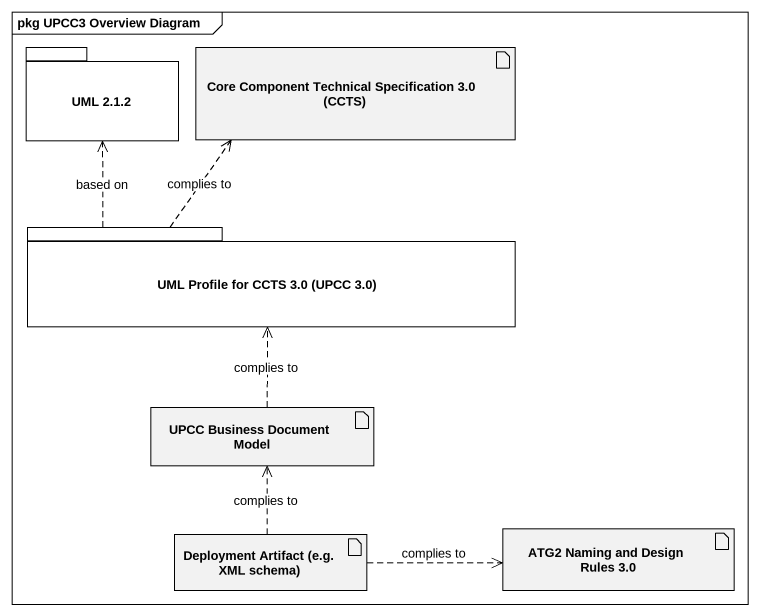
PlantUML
@startuml
mainframe pkg UPCC3 Overview Diagram
package "UML 2.1.2" as UML_2_1_2 {
}
artifact "Core Component Technical Specification 3.0 (CCTS)" as Core_Component_Technical
package "UML Profile for CCTS 3.0 (UPCC 3.0)" as UML_Profile_for_CCTS_3_0 {
}
artifact "UPCC Business Document Model" as UPCC_Business_Document_Model
artifact "Deployment Artifact (e.g. XML schema)" as Deployment_Artifact_e_g_XML
artifact "ATG2 Naming and Design Rules 3.0" as ATG2_Naming_and_Design
UML_Profile_for_CCTS_3_0 .up.> UML_2_1_2 : based on
UML_Profile_for_CCTS_3_0 .up.> Core_Component_Technical : complies to
UPCC_Business_Document_Model .up.> UML_Profile_for_CCTS_3_0 : complies to
Deployment_Artifact_e_g_XML .up.> UPCC_Business_Document_Model : complies to
Deployment_Artifact_e_g_XML .right.> ATG2_Naming_and_Design : complies to
@enduml
